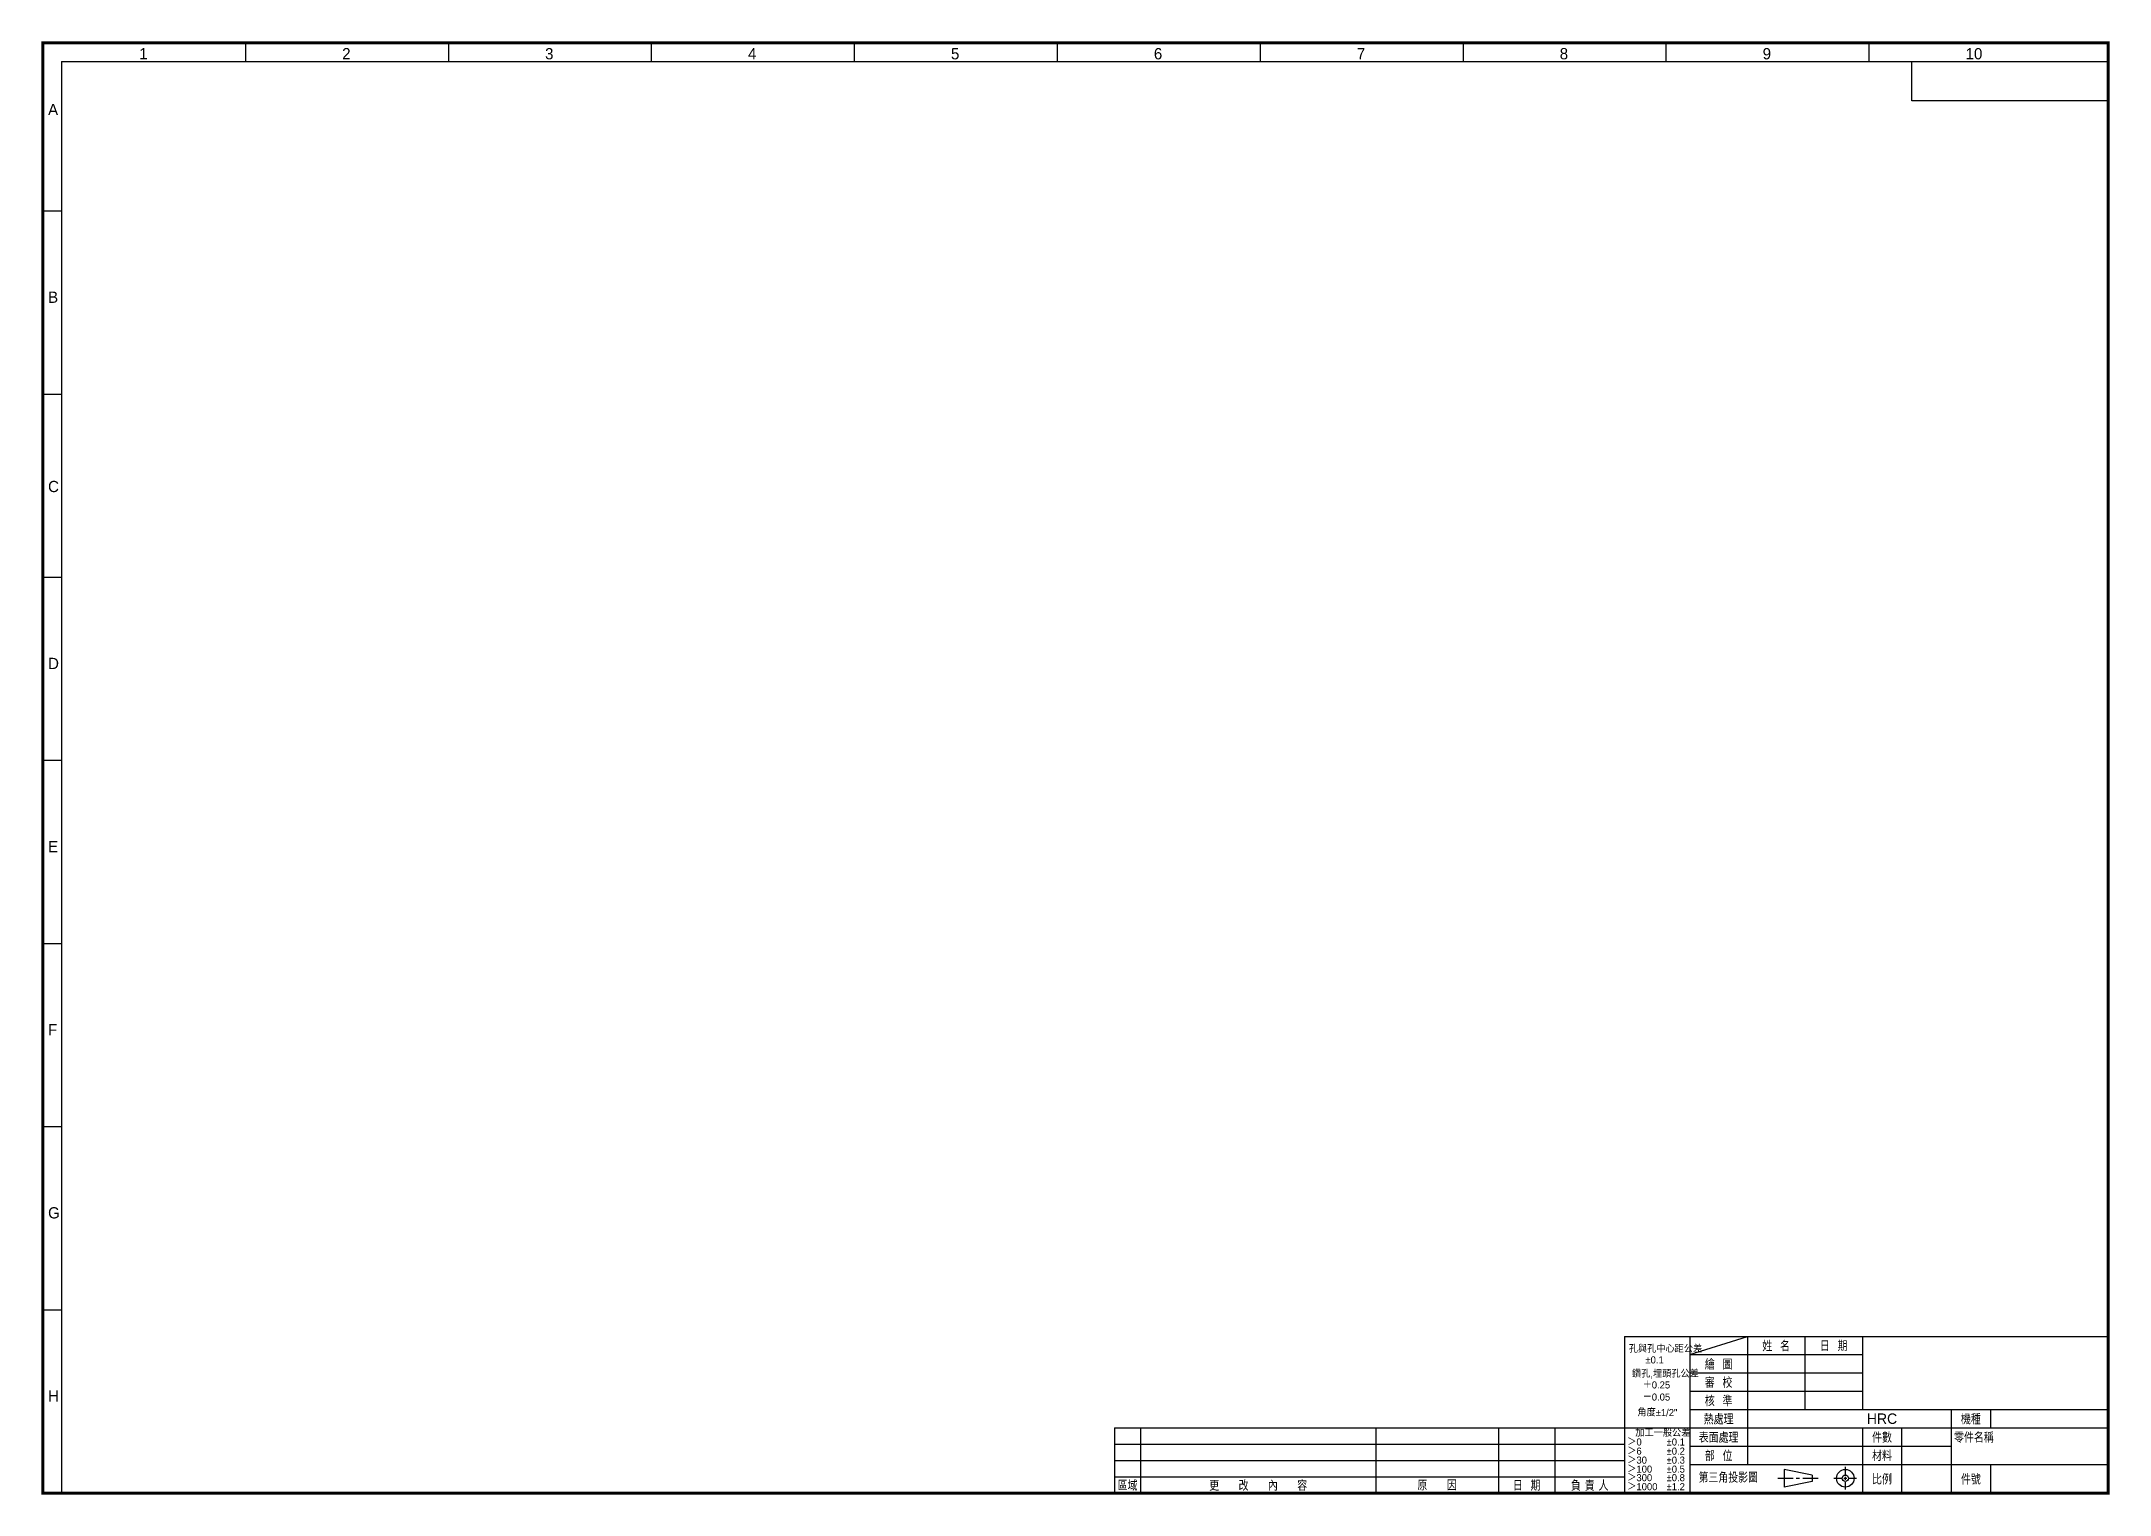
# Model space of a CAD drawing. Extents: x -1 to 791, y -1 to 556.
import ezdxf
from ezdxf.enums import TextEntityAlignment as Align

# ---------------------------------------------------------------- set-up
doc = ezdxf.new("R2010")
doc.units = 0
doc.header["$LTSCALE"] = 6
doc.header["$MEASUREMENT"] = 0
doc.linetypes.add('HATCH', pattern=[200000, 200000, 0])
doc.linetypes.add('THIN', pattern=[200000, 200000, 0])
doc.layers.get('0').update_dxf_attribs({"linetype": 'CONTINUOUS'})
doc.styles.add('CHINA', font='c2', dxfattribs={"bigfont": 'china'})

msp = doc.modelspace()

# ---------------------------------------------------------------- linework, layer by layer
at = {"color": 4, "linetype": 'THIN'}
for p, q in [((77.62, 547.81), (77.62, 555)), ((155.25, 547.81), (155.25, 555)), ((232.87, 547.81), (232.87, 555)), ((310.49, 547.81), (310.49, 555)), ((388.12, 547.81), (388.12, 555)), ((465.74, 547.81), (465.74, 555)), ((543.37, 547.81), (543.37, 555)), ((620.99, 547.81), (620.99, 555)), ((698.61, 547.81), (698.61, 555)), ((7.19, 547.81), (7.19, 0)), ((7.19, 490.54), (0, 490.54)), ((7.19, 420.46), (0, 420.46)), ((7.19, 350.38), (0, 350.38)), ((7.19, 280.31), (0, 280.31)), ((7.19, 210.23), (0, 210.23)), ((7.19, 140.15), (0, 140.15)), ((7.19, 70.08), (0, 70.08))]:
    msp.add_line(p, q, dxfattribs=at)
at = {"color": 4, "linetype": 'HATCH'}
msp.add_line((7.19, 547.81), (790, 547.81), dxfattribs=at)
at = {"color": 4}
for p, q in [((714.92, 532.81), (714.92, 547.81)), ((790, 532.81), (714.92, 532.81)), ((630, 60), (630, 0)), ((652, 60), (652, 11)), ((674, 60), (674, 32)), ((696, 60), (696, 32)), ((630, 53), (696, 53)), ((630, 46), (696, 46)), ((630, 39), (696, 39)), ((630, 32), (790, 32)), ((730, 32), (730, 0)), ((745, 32), (745, 25)), ((409.9, 25), (409.9, 0)), ((409.9, 25), (605, 25)), ((419.9, 25), (419.9, 0)), ((509.9, 25), (509.9, 0)), ((556.75, 25), (556.75, 0)), ((578.37, 25), (578.37, 0)), ((605, 25), (790, 25)), ((696, 25), (696, 0)), ((711, 25), (711, 0)), ((409.9, 18.75), (605, 18.75)), ((630, 18), (730, 18)), ((409.9, 12.5), (605, 12.5)), ((630, 11), (790, 11)), ((676.8, 6.92), (666.05, 9.07)), ((666.05, 9.07), (666.05, 2.34)), ((689.45, 10.05), (689.45, 7.16)), ((745, 11), (745, 0)), ((409.9, 6.25), (605, 6.25)), ((663.7, 5.7), (669.54, 5.7)), ((676.8, 4.49), (666.05, 2.34)), ((670.71, 5.7), (672, 5.7)), ((673.17, 5.7), (679.05, 5.7)), ((676.8, 6.92), (676.8, 4.49)), ((685.11, 5.7), (688, 5.7)), ((688.96, 5.7), (690.01, 5.7)), ((689.45, 6.2), (689.45, 5.15)), ((689.45, 4.19), (689.45, 1.36)), ((690.97, 5.7), (693.79, 5.7))]:
    msp.add_line(p, q, dxfattribs=at)
at = {"color": 7}
for q in [(605, 0), (790, 60)]:
    msp.add_line((605, 60), q, dxfattribs=at)
at = {"color": 4, "linetype": 'CONTINUOUS'}
msp.add_line((630, 53), (652, 60), dxfattribs=at)
at = {"color": 7, "const_width": 1.15}
msp.add_lwpolyline([(790, 0), (790, 555), (0, 555), (0, 0)], close=True, dxfattribs=at)
at = {"color": 4}
for radius in [3.36, 1.22]:
    msp.add_circle((689.45, 5.7), radius, dxfattribs=at)

# ---------------------------------------------------------------- texts
at = {"color": 4, "linetype": 'THIN', "style": 'CHINA'}
for s, height, p in [('1', 4.31, (36.86, 548.68)), ('2', 4.31, (114.49, 548.68)), ('3', 4.31, (192.11, 548.68)), ('4', 4.31, (269.73, 548.68)), ('5', 4.31, (347.36, 548.68)), ('6', 4.31, (424.98, 548.68)), ('7', 4.31, (502.61, 548.68)), ('8', 4.31, (580.23, 548.68)), ('9', 4.31, (657.85, 548.68)), ('10', 4.312, (735.48, 548.68)), ('A', 4.31, (1.99, 527.33)), ('B', 4.31, (1.99, 455.5)), ('C', 4.31, (1.99, 383.07)), ('D', 4.31, (1.99, 315.35)), ('E', 4.31, (1.99, 245.27)), ('F', 4.31, (1.99, 175.19)), ('G', 4.31, (1.99, 105.12)), ('H', 4.31, (1.99, 35.04))]:
    msp.add_text(s, height=height, dxfattribs=at).set_placement(p)
at = {"color": 4, "linetype": 'CONTINUOUS', "style": 'CHINA'}
for s, height, p in [('孔與孔中心距公差', 2.703, (606.62, 53.81)), ('±0.1', 2.703, (613, 49.64)), ('鑽孔,埋頭孔公差', 2.703, (607.86, 44.27)), ('＋0.25', 2.703, (611.92, 40.06)), ('角度±1/2"', 2.703, (609.89, 29.46)), ('－0.05', 2.703, (611.92, 35.43)), ('加工一般公差', 2.703, (609.14, 21.64)), ('＞0', 2.703, (606.05, 18.23)), ('＞6', 2.703, (606.05, 14.74)), ('±0.1', 2.703, (621.09, 18.23)), ('±0.2', 2.703, (621.09, 14.74)), ('＞30', 2.703, (606.05, 11.3)), ('＞100', 2.703, (606.05, 7.85)), ('±0.3', 2.703, (621.09, 11.3)), ('±0.5', 2.703, (621.09, 7.85)), ('第三角投影圖', 3.784, (633.33, 4.02)), ('＞300', 2.703, (606.05, 4.57)), ('＞1000', 2.703, (606.05, 1.12)), ('±0.8', 2.703, (621.09, 4.57)), ('±1.2', 2.703, (621.09, 1.12))]:
    msp.add_text(s, height=height, dxfattribs=at).set_placement(p)
for s, p in [('姓  名', (663, 56.5)), ('日  期', (685, 56.5)), ('繪  圖', (641, 49.5)), ('審  校', (641, 42.5)), ('核  準', (641, 35.5)), ('熱處理', (641, 28.5)), ('HRC', (703.5, 28.5)), ('零件名稱', (738.65, 21.5)), ('機種', (737.5, 28.5)), ('表面處理', (641, 21.5)), ('部  位', (641, 14.5)), ('材料', (703.5, 14.5)), ('件數', (703.5, 21.5)), ('區域', (414.9, 3.12)), ('更     改     內     容', (464.9, 3.12)), ('原     因', (533.32, 3.12)), ('日  期', (567.56, 3.12)), ('負 責 人', (591.68, 3.12)), ('比例', (703.5, 5.5)), ('件號', (737.5, 5.5))]:
    msp.add_text(s, height=4, dxfattribs=at).set_placement(p, align=Align.MIDDLE)

doc.saveas('drawing.dxf')
